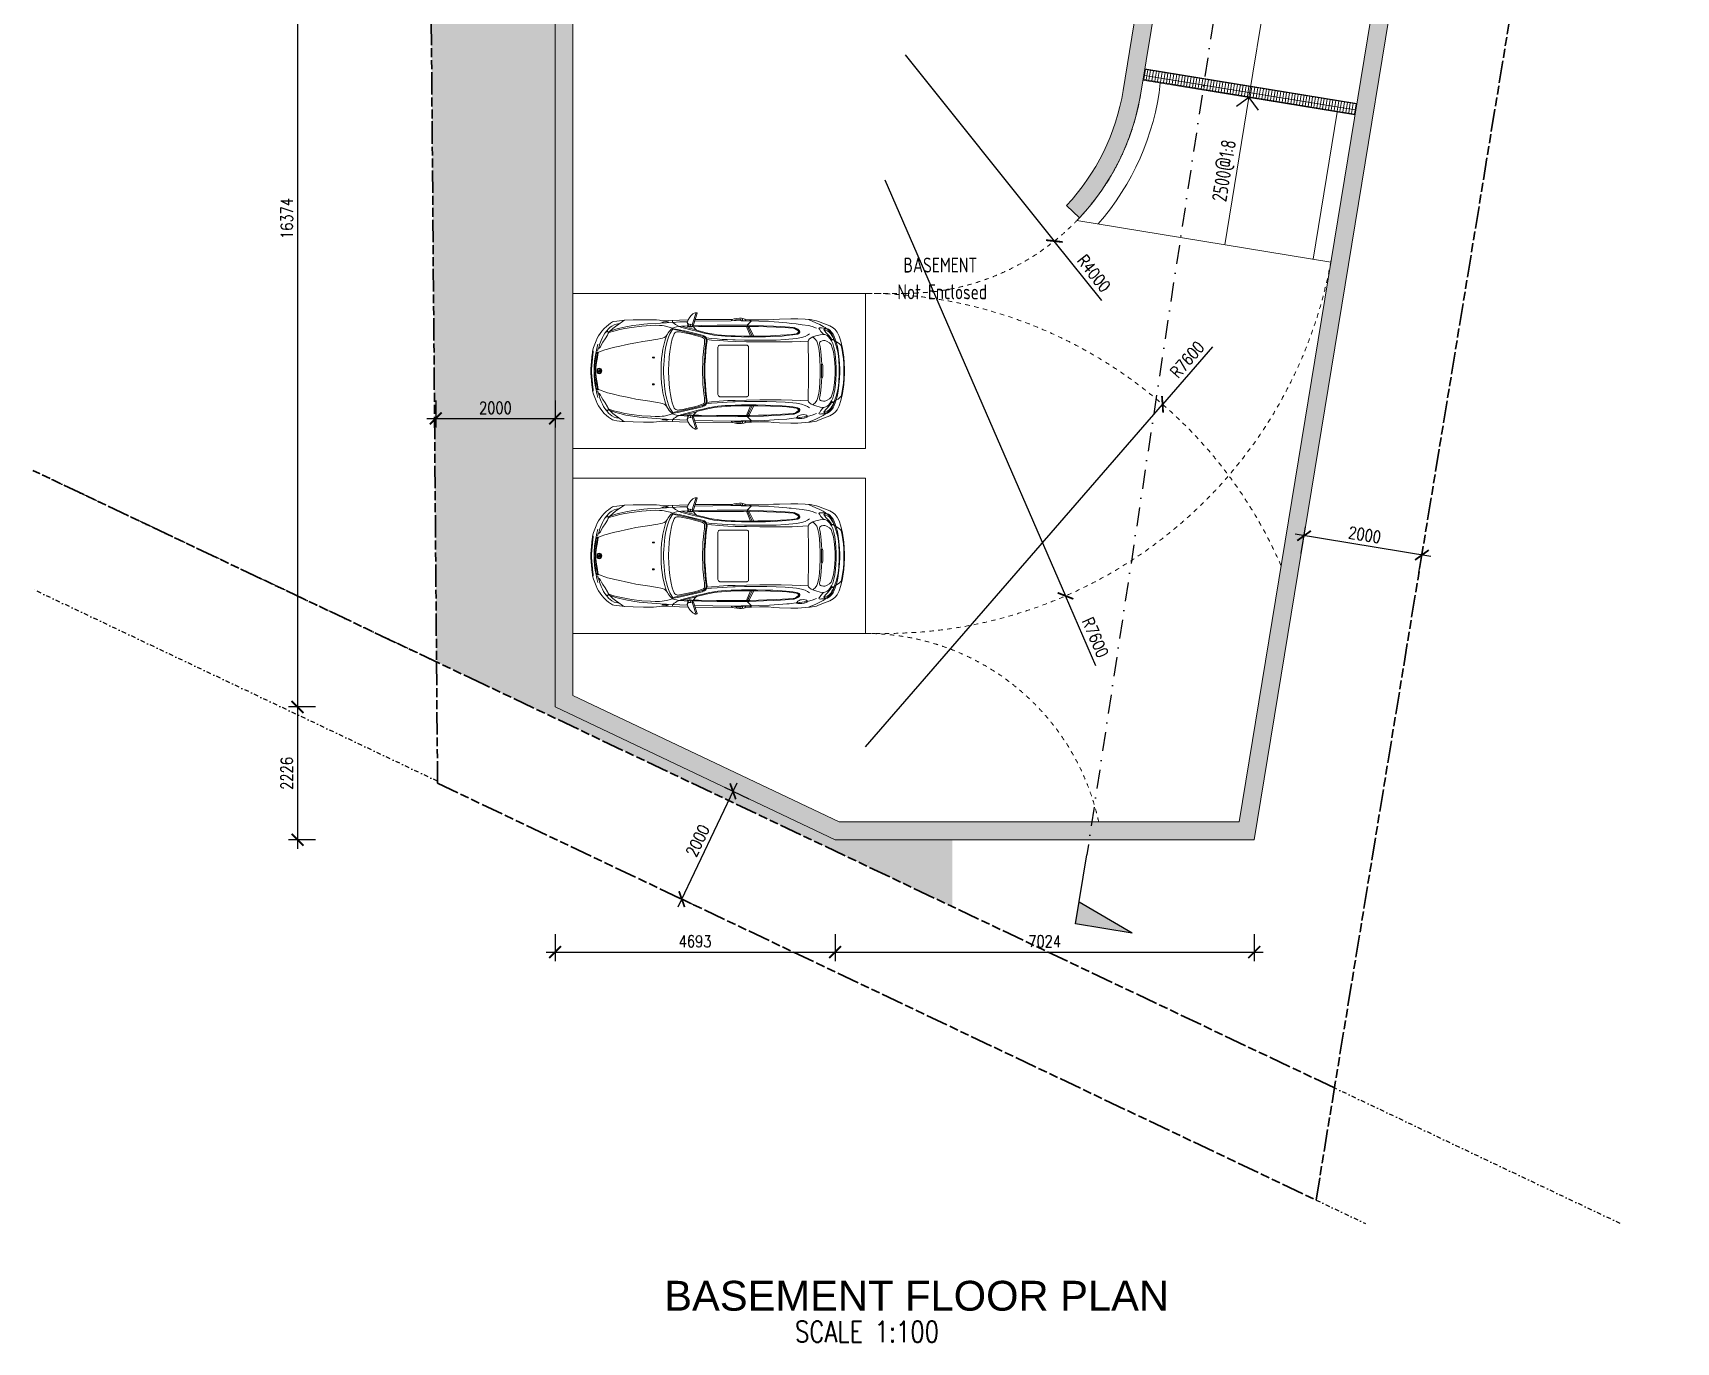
# Model space of a CAD drawing. Header units: millimetres. Extents: x -39027 to 364494, y -35256 to 94895.
# Drawn here: x 162797 to 190337, y -19829 to 2114 of the extents above; entities that cross this region are included whole.
import ezdxf

# ---------------------------------------------------------------- set-up
doc = ezdxf.new("R2010")
doc.units = ezdxf.units.MM
doc.header["$LTSCALE"] = 25
doc.header["$PDMODE"] = 3
for name, pattern in [('BG_Dash 3mm', [6, 3, -3]), ('BG_Dash Dot 3mm', [7, 3, -2, 0, -2]), ('BG_Double Dash', [33, 15, -2, 6, -2, 6, -2]), ('DASHDOT', [25.4, 12.7, -6.35, 0, -6.35])]:
    doc.linetypes.add(name, pattern=pattern)
for name, color, linetype, lineweight in [('A-ANNO-NOTE', 131, 'Continuous', 25), ('A-AREA-IDEN', 2, 'Continuous', 5), ('A-DETL', 90, 'Continuous', 9), ('A-DETL-GENF', 92, 'Continuous', 5), ('A-FLOR', 1, 'Continuous', 5), ('A-FLOR-OVHD', 1, 'BG_Dash 3mm', 13), ('A-GENM', 13, 'Continuous', 5), ('C-PRKG', 70, 'Continuous', 5), ('C-PROP-LINE', 91, 'BG_Dash Dot 3mm', 25), ('G-ANNO-TEXT', 231, 'Continuous', 5), ('G-IMPT', 8, 'Continuous', 13), ('P-SANR-FIXT', 6, 'Continuous', 5)]:
    doc.layers.add(name, color=color, linetype=linetype, lineweight=lineweight)
for name, color, linetype in [('dla-txt-d-25', 3, 'Continuous'), ('dla-txt-n-35', 2, 'Continuous'), ('DLA-TXT-T-50', 1, 'Continuous'), ('Hatch-35', 2, 'Continuous'), ('Land-18', 251, 'Continuous'), ('Symbol-5', 1, 'Continuous'), ('Wall-35', 2, 'Continuous')]:
    doc.layers.add(name, color=color, linetype=linetype)
doc.styles.add('DLA-NOTES', font='romans.shx', dxfattribs={"width": 0.8})
doc.styles.add('ISOCPEUR_1', font='isocpeur.ttf', dxfattribs={"width": 0.75, "height": 700})
doc.dimstyles.new('DLA100', dxfattribs={"dimscale": 100, "dimtxt": 2, "dimasz": 2, "dimexe": 1.5, "dimexo": 2, "dimgap": 0.8, "dimtad": 1, "dimdec": 0, "dimdsep": 46, "dimtxsty": 'DLA-NOTES', "dimblk1": 'ARCHTICK', "dimblk2": 'ARCHTICK', "dimsah": 1, "dimcen": 2, "dimdle": 1.5, "dimclrd": 256, "dimclre": 256, "dimclrt": 7, "dimaunit": 1, "dimadec": 0, "dimazin": 0, "dimtfac": 1, "dimtdec": 0, "dimtmove": 2, "dimatfit": 3, "dimldrblk": 'ARCHTICK', "dimfxl": 1, "dimtolj": 1, "dimtzin": 0, "dimarcsym": 0})

# ---------------------------------------------------------------- blocks, each defined once
blk = doc.blocks.new('PARKING_CAR_Parking Space - 4900 D x 2600 W-501596-PROPOSED BASEMENT FLOOR PLAN')
at = {"layer": 'C-PRKG'}
for p, q in [((-1701, 0), (-1701, -4900)), ((899, 0), (899, -4900)), ((-1701, -4900), (899, -4900)), ((899, -4900), (-1701, -4900))]:
    blk.add_line(p, q, dxfattribs=at)
blk = doc.blocks.new('PARKING_CAR_BMW3Door_2D Plan _ Elevation - CAR_2D_BMW3Door-409529-PROPOSED BASEMENT FLOOR PLAN')
at = {"layer": 'G-IMPT'}
h = blk.add_hatch(color=256, dxfattribs=at)
h.paths.add_polyline_path([(0, 1983), (0, 1964), (9, 1966), (16, 1971), (20, 1979), (21, 1983)], flags=0)
h.paths.add_polyline_path([(-21, 1983), (0, 1983), (0, 2003), (-9, 2001), (-16, 1995), (-20, 1988)], flags=0)
for p, q in [((-258, 2027), (-258, 2018)), ((-236, 2030), (-236, 2021)), ((-213, 2035), (-213, 2024)), ((-190, 2039), (-189, 2027)), ((-168, 2042), (-168, 2029)), ((-146, 2045), (-146, 2032)), ((-124, 2047), (-124, 2035)), ((-102, 2050), (-102, 2038)), ((-79, 2052), (-80, 2041)), ((-56, 2054), (-57, 2045)), ((-37, 2055), (-37, 2050)), ((21, 1983), (-21, 1983)), ((37, 2055), (37, 2050)), ((56, 2054), (57, 2045)), ((79, 2052), (80, 2041)), ((102, 2050), (102, 2038)), ((124, 2047), (124, 2035)), ((146, 2045), (146, 2032)), ((168, 2042), (168, 2029)), ((190, 2039), (189, 2027)), ((213, 2035), (213, 2024)), ((236, 2030), (236, 2021)), ((258, 2027), (258, 2018)), ((-750, 414), (-689, 360)), ((750, 414), (689, 360)), ((-843, -416), (-879, -417)), ((-583, -553), (-747, -482)), ((-747, -520), (-584, -605)), ((583, -553), (747, -482)), ((747, -520), (584, -605)), ((843, -416), (879, -417))]:
    blk.add_line(p, q, dxfattribs=at)
at = {"layer": 'G-IMPT', "flags": 128}
for points in [[(857, 495), (852, 637), (845, 817), (840, 942), (848, 977), (855, 1026), (858, 1076), (858, 1117), (858, 1243), (854, 1414), (848, 1567), (845, 1602), (834, 1689), (826, 1742), (820, 1761), (810, 1780), (800, 1797), (774, 1831), (747, 1864), (711, 1902), (664, 1942), (627, 1970), (587, 1996), (547, 2018), (502, 2039), (448, 2061), (392, 2081), (333, 2098), (315, 2100), (300, 2099), (284, 2101), (225, 2110), (164, 2116), (98, 2121), (35, 2124), (0, 2124), (-35, 2124), (-98, 2121), (-164, 2116), (-225, 2110), (-284, 2101), (-300, 2099), (-315, 2100), (-333, 2098), (-392, 2081), (-448, 2061), (-502, 2039), (-547, 2018), (-587, 1996), (-627, 1970), (-664, 1942), (-711, 1902), (-747, 1864), (-774, 1831), (-800, 1797), (-810, 1780), (-820, 1761), (-826, 1742), (-834, 1689), (-845, 1602), (-848, 1567), (-854, 1414), (-858, 1243), (-858, 1117), (-858, 1076), (-855, 1026), (-848, 977), (-840, 942), (-845, 817), (-852, 637), (-857, 495)], [(-848, 1562), (-829, 1596), (-786, 1659), (-747, 1714), (-712, 1755), (-664, 1805), (-642, 1822), (-601, 1849), (-535, 1888), (-479, 1922), (-440, 1945), (-405, 1966), (-381, 1984), (-368, 2000), (-358, 2008), (-347, 2011), (-338, 2013)], [(-371, 1996), (-412, 1986), (-454, 1973), (-511, 1952), (-560, 1930), (-595, 1912), (-632, 1889), (-671, 1860), (-706, 1830), (-732, 1801), (-752, 1773), (-773, 1734), (-784, 1698), (-789, 1671), (-791, 1651)], [(-314, 1992), (-331, 1952), (-351, 1892), (-366, 1845), (-381, 1792), (-398, 1721), (-415, 1641), (-436, 1547), (-453, 1467), (-473, 1373), (-493, 1252), (-509, 1139), (-525, 1041), (-532, 1000), (-541, 950), (-548, 922), (-558, 898), (-569, 880), (-579, 867), (-593, 855), (-616, 843), (-636, 832), (-661, 812), (-680, 797), (-697, 780), (-712, 761), (-718, 755)], [(446, 2008), (378, 2026), (318, 2039), (237, 2052), (161, 2063), (73, 2070), (13, 2072), (0, 2072), (-13, 2072), (-73, 2070), (-161, 2063), (-237, 2052), (-318, 2039), (-378, 2026), (-446, 2008)], [(338, 2096), (328, 2089), (316, 2088), (307, 2088), (276, 2091), (209, 2099), (148, 2106), (88, 2110), (22, 2113), (0, 2113), (-22, 2113), (-88, 2110), (-148, 2106), (-209, 2099), (-276, 2091), (-307, 2088), (-316, 2088), (-328, 2089), (-338, 2096)], [(-28, 2060), (-23, 2056), (-26, 2053), (-47, 2046), (-96, 2039), (-156, 2031), (-212, 2024), (-271, 2016), (-290, 2014), (-297, 2015), (-301, 2016), (-303, 2018), (-303, 2021), (-298, 2027)], [(24, 2048), (18, 2045), (0, 2045), (-18, 2045), (-24, 2048)], [(28, 2060), (23, 2056), (26, 2053), (47, 2046), (96, 2039), (156, 2031), (212, 2024), (271, 2016), (290, 2014), (297, 2015), (301, 2016), (303, 2018), (303, 2021), (298, 2027)], [(314, 1992), (331, 1952), (351, 1892), (366, 1845), (381, 1792), (398, 1721), (415, 1641), (436, 1547), (453, 1467), (473, 1373), (493, 1252), (509, 1139), (525, 1041), (532, 1000), (541, 950), (548, 922), (558, 898), (569, 880), (579, 867), (593, 855), (616, 843), (636, 832), (661, 812), (680, 797), (697, 780), (712, 761), (718, 755)], [(848, 1562), (829, 1596), (786, 1659), (747, 1714), (712, 1755), (664, 1805), (642, 1822), (601, 1849), (535, 1888), (479, 1922), (440, 1945), (405, 1966), (381, 1984), (368, 2000), (358, 2008), (347, 2011), (338, 2013)], [(371, 1996), (412, 1986), (454, 1973), (511, 1952), (560, 1930), (595, 1912), (632, 1889), (671, 1860), (706, 1830), (732, 1801), (752, 1773), (773, 1734), (784, 1698), (789, 1671), (791, 1651)], [(-824, 508), (-857, 495), (-902, 466), (-928, 446), (-954, 418), (-967, 395), (-974, 375), (-975, 362), (-971, 349), (-967, 346), (-773, 404), (-773, 419), (-761, 423), (-751, 430), (-744, 440), (-742, 456), (-746, 476), (-753, 487), (-771, 499), (-792, 508), (-811, 510), (-824, 508), (-820, 633), (-813, 750), (-801, 960), (-787, 1174), (-782, 1235), (-773, 1317), (-759, 1419), (-739, 1541), (-716, 1640), (-697, 1708), (-664, 1805)], [(-755, 505), (-752, 564), (-750, 603), (-745, 656), (-739, 692), (-729, 730), (-718, 755), (-730, 796), (-746, 853), (-756, 895), (-761, 930), (-763, 974), (-764, 1047), (-761, 1123), (-751, 1269), (-729, 1445), (-711, 1554), (-692, 1642), (-667, 1739), (-642, 1822)], [(-645, 1879), (-657, 1865), (-662, 1858), (-665, 1851), (-665, 1846), (-663, 1840), (-659, 1837), (-653, 1835), (-644, 1833), (-633, 1834), (-615, 1840)], [(645, 1879), (657, 1865), (662, 1858), (665, 1851), (665, 1846), (663, 1840), (659, 1837), (653, 1835), (644, 1833), (633, 1834), (615, 1840)], [(755, 505), (752, 564), (750, 603), (745, 656), (739, 692), (729, 730), (718, 755), (730, 796), (746, 853), (756, 895), (761, 930), (763, 974), (764, 1047), (761, 1123), (751, 1269), (729, 1445), (711, 1554), (692, 1642), (667, 1739), (642, 1822)], [(824, 508), (857, 495), (902, 466), (928, 446), (954, 418), (967, 395), (974, 375), (975, 362), (971, 349), (967, 346), (773, 404), (773, 419), (761, 423), (751, 430), (744, 440), (742, 456), (746, 476), (753, 487), (771, 499), (792, 508), (811, 510), (824, 508), (820, 633), (813, 750), (801, 960), (787, 1174), (782, 1235), (773, 1317), (759, 1419), (739, 1541), (716, 1640), (697, 1708), (664, 1805)], [(598, 852), (540, 874), (499, 887), (455, 899), (365, 917), (278, 930), (207, 939), (113, 946), (40, 949), (0, 949), (-40, 949), (-113, 946), (-207, 939), (-278, 930), (-365, 917), (-455, 899), (-499, 887), (-540, 874), (-598, 852)], [(-848, 752), (-837, 756), (-826, 755), (-813, 750), (-794, 728), (-779, 707), (-765, 683), (-746, 644), (-729, 599), (-685, 427), (-659, 326), (-635, 225), (-615, 139), (-601, 66), (-591, -4), (-582, -124), (-577, -226), (-574, -292), (-571, -398), (-568, -522), (-571, -643), (-572, -800), (-577, -926), (-585, -1079), (-591, -1150), (-602, -1259), (-617, -1343), (-632, -1368), (-648, -1375), (-661, -1377), (-674, -1371), (-680, -1366), (-697, -1346), (-710, -1322), (-725, -1281)], [(-756, 414), (-760, 273), (-765, 7), (-767, -292), (-765, -340), (-765, -530), (-756, -768), (-749, -934), (-743, -1053), (-731, -1209), (-725, -1281), (-714, -1303), (-701, -1324), (-685, -1346), (-668, -1362), (-657, -1366), (-645, -1361), (-633, -1348), (-623, -1318), (-611, -1240), (-604, -1157), (-598, -1055), (-590, -886), (-585, -675), (-583, -493), (-584, -438), (-588, -292), (-595, -149), (-601, -63), (-607, 9), (-614, 59), (-628, 136), (-641, 193), (-682, 355), (-689, 360), (-732, 545), (-748, 604)], [(712, 760), (691, 648), (666, 530), (629, 372), (606, 281), (600, 261), (593, 241), (585, 223), (573, 205), (559, 194), (554, 190), (527, 180), (505, 178), (478, 179), (435, 185), (336, 197), (224, 206), (101, 214), (21, 214), (0, 214), (-21, 214), (-101, 214), (-224, 206), (-336, 197), (-435, 185), (-478, 179), (-505, 178), (-527, 180), (-554, 190), (-559, 194), (-573, 205), (-585, 223), (-593, 241), (-600, 261), (-606, 281), (-629, 372), (-666, 530), (-691, 648), (-712, 760)], [(848, 752), (837, 756), (826, 755), (813, 750), (794, 728), (779, 707), (765, 683), (746, 644), (729, 599), (685, 427), (659, 326), (635, 225), (615, 139), (601, 66), (591, -4), (582, -124), (577, -226), (574, -292), (571, -398), (568, -522), (571, -643), (572, -800), (577, -926), (585, -1079), (591, -1150), (602, -1259), (617, -1343), (632, -1368), (648, -1375), (661, -1377), (674, -1371), (680, -1366), (697, -1346), (710, -1322), (725, -1281)], [(756, 414), (760, 273), (765, 7), (767, -292), (765, -340), (765, -530), (756, -768), (749, -934), (743, -1053), (731, -1209), (725, -1281), (714, -1303), (701, -1324), (685, -1346), (668, -1362), (657, -1366), (645, -1361), (633, -1348), (623, -1318), (611, -1240), (604, -1157), (598, -1055), (590, -886), (585, -675), (583, -493), (584, -438), (588, -292), (595, -149), (601, -63), (607, 9), (614, 59), (628, 136), (641, 193), (682, 355), (689, 360), (732, 545), (748, 604)], [(-743, 464), (-760, 461), (-769, 454), (-771, 447), (-773, 437), (-778, 430), (-790, 422), (-825, 409), (-964, 368), (-975, 368)], [(-860, 378), (-863, -240), (-872, -277), (-879, -321), (-882, -368), (-882, -400), (-875, -440), (-868, -455), (-863, -462), (-844, -471), (-842, -229), (-833, 386)], [(-809, 510), (-792, 499), (-784, 483), (-780, 462), (-781, 447)], [(-771, 499), (-751, 507), (-745, 505), (-742, 500), (-737, 477), (-736, 454), (-741, 432), (-750, 414), (-773, 416)], [(-740, 405), (-742, 322), (-745, 22), (-746, -278), (-746, -292), (-746, -434), (-747, -542), (-743, -684), (-739, -823), (-733, -982), (-721, -1187), (-714, -1265), (-712, -1287), (-695, -1316), (-687, -1328), (-671, -1347), (-663, -1353), (-652, -1353), (-644, -1349), (-627, -1330)], [(740, 405), (742, 322), (745, 22), (746, -278), (746, -292), (746, -434), (747, -542), (743, -684), (739, -823), (733, -982), (721, -1187), (714, -1265), (712, -1287), (695, -1316), (687, -1328), (671, -1347), (663, -1353), (652, -1353), (644, -1349), (627, -1330)], [(771, 499), (751, 507), (745, 505), (742, 500), (737, 477), (736, 454), (741, 432), (750, 414), (773, 416)], [(743, 464), (760, 461), (769, 454), (771, 447), (773, 437), (778, 430), (790, 422), (825, 409), (964, 368), (975, 368)], [(809, 510), (792, 499), (784, 483), (780, 462), (781, 447)], [(860, 378), (863, -240), (872, -277), (879, -321), (882, -368), (882, -400), (875, -440), (868, -455), (863, -462), (844, -471), (842, -229), (833, 386)], [(-554, 190), (-543, 101), (-535, 6), (-529, -76), (-524, -158), (-520, -252), (-519, -292), (-515, -449), (-514, -620), (-513, -824), (-516, -980), (-525, -1131), (-542, -1320), (-558, -1406), (-577, -1464), (-597, -1503), (-621, -1538)], [(-527, 180), (-518, 102), (-507, -24), (-497, -168), (-494, -292), (-490, -483), (-486, -705), (-486, -910), (-486, -1063), (-488, -1247), (-501, -1516)], [(527, 180), (518, 102), (507, -24), (497, -168), (494, -292), (490, -483), (486, -705), (486, -910), (486, -1063), (488, -1247), (501, -1516)], [(554, 190), (543, 101), (535, 6), (529, -76), (524, -158), (520, -252), (519, -292), (515, -449), (514, -620), (513, -824), (516, -980), (525, -1131), (542, -1320), (558, -1406), (577, -1464), (597, -1503), (621, -1538)], [(-842, -229), (-852, -232), (-863, -242)], [(842, -229), (852, -232), (863, -242)], [(859, -464), (858, -566), (854, -700), (855, -852), (864, -936), (869, -1034), (875, -1226), (875, -1341), (866, -1468), (859, -1551), (841, -1657), (828, -1689), (788, -1792), (753, -1878), (720, -1938), (694, -1967), (651, -2003), (585, -2036), (498, -2064), (378, -2093), (228, -2115), (37, -2124), (0, -2124), (-37, -2124), (-228, -2115), (-378, -2093), (-498, -2064), (-585, -2036), (-651, -2003), (-694, -1967), (-720, -1938), (-753, -1878), (-788, -1792), (-828, -1689), (-841, -1657), (-859, -1551), (-866, -1468), (-875, -1341), (-875, -1226), (-869, -1034), (-864, -936), (-855, -852), (-854, -700), (-858, -566), (-859, -464)], [(-843, -282), (-851, -288), (-855, -298), (-858, -309), (-860, -381), (-858, -390), (-852, -394), (-843, -396), (-838, -402), (-837, -554), (-834, -689), (-827, -871), (-817, -1025), (-806, -1162), (-802, -1198)], [(-858, -536), (-837, -566), (-765, -494), (-665, -539), (-584, -576)], [(858, -536), (837, -566), (765, -494), (665, -539), (584, -576)], [(843, -282), (851, -288), (855, -298), (858, -309), (860, -381), (858, -390), (852, -394), (843, -396), (838, -402), (837, -554), (834, -689), (827, -871), (817, -1025), (806, -1162), (802, -1198), (797, -1233), (788, -1315), (789, -1317), (775, -1416), (759, -1525), (744, -1583), (714, -1659)], [(-714, -1659), (-744, -1583), (-759, -1525), (-775, -1416), (-789, -1317), (-788, -1315), (-797, -1233), (-802, -1198)], [(-763, -1508), (-776, -1418), (-788, -1325)], [(861, -1520), (807, -1643), (776, -1713), (747, -1769), (727, -1804), (711, -1821), (706, -1840), (699, -1858), (681, -1880), (650, -1909), (618, -1933), (575, -1955), (533, -1972), (467, -1993), (408, -2008), (337, -2021), (240, -2031), (126, -2042), (29, -2047), (0, -2047), (-29, -2047), (-126, -2042), (-240, -2031), (-337, -2021), (-408, -2008), (-467, -1993), (-533, -1972), (-575, -1955), (-618, -1933), (-650, -1909), (-681, -1880), (-699, -1858), (-706, -1840), (-711, -1821), (-727, -1804), (-747, -1769), (-776, -1713), (-807, -1643), (-861, -1520)], [(612, -1772), (606, -1717), (588, -1645), (571, -1597), (555, -1567), (536, -1540), (516, -1520), (501, -1516), (88, -1520), (0, -1520), (-88, -1520), (-501, -1516), (-516, -1520), (-536, -1540), (-555, -1567), (-571, -1597), (-588, -1645), (-606, -1717), (-612, -1772)], [(569, -1594), (558, -1606), (534, -1632), (496, -1660), (464, -1673), (377, -1695), (290, -1705), (187, -1714), (63, -1720), (0, -1720), (-63, -1720), (-187, -1714), (-290, -1705), (-377, -1695), (-464, -1673), (-496, -1660), (-534, -1632), (-558, -1606), (-569, -1594)], [(-711, -1821), (-719, -1780), (-722, -1741), (-723, -1718), (-720, -1703), (-710, -1697), (-700, -1704), (-662, -1731), (-625, -1761), (-612, -1772), (-609, -1794), (-603, -1811), (-591, -1835), (-573, -1856), (-546, -1878), (-519, -1898), (-520, -1921), (-517, -1942), (-516, -1950)], [(-510, -1960), (-567, -1937), (-606, -1918), (-643, -1894), (-675, -1865), (-692, -1845), (-703, -1820), (-706, -1801), (-704, -1789), (-699, -1784), (-693, -1782), (-684, -1807), (-673, -1834), (-652, -1868), (-623, -1896), (-594, -1915), (-559, -1933), (-501, -1957), (-469, -1972), (-422, -1987), (-359, -2005), (-290, -2017), (-193, -2029), (-44, -2038), (0, -2038), (44, -2038), (193, -2029), (290, -2017), (359, -2005), (422, -1987), (469, -1972), (501, -1957), (559, -1933), (594, -1915), (623, -1896), (652, -1868), (673, -1834), (684, -1807), (693, -1782), (699, -1784), (704, -1789), (706, -1801), (703, -1820), (692, -1845), (675, -1865), (643, -1894), (606, -1918), (567, -1937), (510, -1960)], [(-528, -1945), (-530, -1908), (-560, -1890), (-591, -1865), (-618, -1842), (-646, -1814), (-675, -1792), (-693, -1782)], [(519, -1898), (503, -1907), (457, -1928), (392, -1946), (319, -1963), (230, -1974), (145, -1983), (57, -1987), (0, -1987), (-57, -1987), (-145, -1983), (-230, -1974), (-319, -1963), (-392, -1946), (-457, -1928), (-503, -1907), (-519, -1898)], [(111, -1745), (179, -1743), (265, -1737), (374, -1723), (433, -1711), (456, -1708), (467, -1708), (484, -1715), (495, -1726), (501, -1739), (504, -1751), (507, -1775), (507, -1794), (504, -1812), (492, -1836), (468, -1873), (441, -1900), (388, -1921), (318, -1939), (199, -1958), (56, -1970), (0, -1970), (-56, -1970), (-199, -1958), (-318, -1939), (-388, -1921), (-441, -1900), (-468, -1873), (-492, -1836), (-504, -1812), (-507, -1794), (-507, -1775), (-504, -1751), (-501, -1739), (-495, -1726), (-484, -1715), (-467, -1708), (-456, -1708), (-433, -1711), (-374, -1723), (-265, -1737), (-179, -1743), (-111, -1745)], [(711, -1821), (719, -1780), (722, -1741), (723, -1718), (720, -1703), (710, -1697), (700, -1704), (662, -1731), (625, -1761), (612, -1772), (609, -1794), (603, -1811), (591, -1835), (573, -1856), (546, -1878), (519, -1898), (520, -1921), (517, -1942), (516, -1950)], [(528, -1945), (530, -1908), (560, -1890), (591, -1865), (618, -1842), (646, -1814), (675, -1792), (693, -1782)], [(501, -1957), (486, -1992), (471, -2020), (452, -2044), (429, -2063), (405, -2074), (346, -2088), (272, -2099), (204, -2108), (116, -2113), (33, -2117), (0, -2117), (-33, -2117), (-116, -2113), (-204, -2108), (-272, -2099), (-346, -2088), (-405, -2074), (-429, -2063), (-452, -2044), (-471, -2020), (-486, -1992), (-501, -1957)]]:
    blk.add_lwpolyline(points, dxfattribs=at)
for points in [[(-32, 2060), (-72, 2060), (-115, 2058), (-166, 2054), (-208, 2048), (-247, 2041), (-276, 2035), (-300, 2027), (-312, 2022), (-315, 2016), (-316, 2008), (-311, 2004), (-305, 2004), (-277, 2008), (-227, 2016), (-169, 2024), (-100, 2034), (-50, 2041), (-35, 2043), (-24, 2048), (-14, 2053), (-14, 2058), (-19, 2060)], [(32, 2060), (72, 2060), (115, 2058), (166, 2054), (208, 2048), (247, 2041), (276, 2035), (300, 2027), (312, 2022), (315, 2016), (316, 2008), (311, 2004), (305, 2004), (277, 2008), (227, 2016), (169, 2024), (100, 2034), (50, 2041), (35, 2043), (24, 2048), (14, 2053), (14, 2058), (19, 2060)], [(-808, 930), (-814, 823), (-822, 837), (-825, 847), (-826, 857), (-826, 871), (-822, 908), (-819, 919), (-815, 927), (-809, 934)], [(0, 229), (23, 229), (88, 227), (178, 222), (258, 217), (353, 208), (446, 197), (491, 192), (513, 192), (536, 198), (549, 206), (565, 222), (574, 237), (582, 257), (606, 344), (635, 464), (660, 572), (681, 671), (699, 754), (675, 770), (622, 800), (566, 824), (514, 841), (454, 856), (383, 872), (307, 884), (251, 890), (175, 898), (106, 903), (44, 906), (0, 906), (-44, 906), (-106, 903), (-175, 898), (-251, 890), (-307, 884), (-383, 872), (-454, 856), (-514, 841), (-566, 824), (-622, 800), (-675, 770), (-699, 754), (-681, 671), (-660, 572), (-635, 464), (-606, 344), (-582, 257), (-574, 237), (-565, 222), (-549, 206), (-536, 198), (-513, 192), (-491, 192), (-446, 197), (-353, 208), (-258, 217), (-178, 222), (-88, 227), (-23, 229)], [(-232, 1084), (-232, 1066), (-230, 1062), (-225, 1061), (-220, 1062), (-217, 1065), (-216, 1069), (-217, 1087), (-220, 1091), (-226, 1092), (-230, 1090), (-231, 1087)], [(232, 1084), (232, 1066), (230, 1062), (225, 1061), (220, 1062), (217, 1065), (216, 1069), (217, 1087), (220, 1091), (226, 1092), (230, 1090), (231, 1087)], [(808, 930), (814, 823), (822, 837), (825, 847), (826, 857), (826, 871), (822, 908), (819, 919), (815, 927), (809, 934)], [(0, 825), (28, 825), (108, 821), (228, 812), (328, 800), (393, 791), (459, 778), (536, 760), (578, 746), (607, 735), (622, 727), (637, 716), (648, 701), (654, 686), (656, 675), (656, 657), (655, 642), (644, 586), (619, 470), (600, 387), (584, 328), (571, 287), (559, 253), (551, 238), (541, 229), (528, 223), (514, 219), (497, 219), (476, 220), (452, 222), (384, 230), (319, 238), (225, 246), (133, 251), (46, 253), (0, 253), (-46, 253), (-133, 251), (-225, 246), (-319, 238), (-384, 230), (-452, 222), (-476, 220), (-497, 219), (-514, 219), (-528, 223), (-541, 229), (-551, 238), (-559, 253), (-571, 287), (-584, 328), (-600, 387), (-619, 470), (-644, 586), (-655, 642), (-656, 657), (-656, 675), (-654, 686), (-648, 701), (-637, 716), (-622, 727), (-607, 735), (-578, 746), (-536, 760), (-459, 778), (-393, 791), (-328, 800), (-228, 812), (-108, 821), (-28, 825)], [(0, -519), (402, -519), (411, -516), (416, -514), (423, -508), (429, -497), (433, -487), (433, -39), (430, -28), (425, -19), (419, -12), (409, -6), (396, -2), (0, -2), (-396, -2), (-409, -6), (-419, -12), (-425, -19), (-430, -28), (-433, -39), (-433, -487), (-429, -497), (-423, -508), (-416, -514), (-411, -516), (-402, -519)], [(-790, -1324), (-777, -1331), (-761, -1346), (-749, -1364), (-739, -1383), (-734, -1407), (-732, -1439), (-734, -1466), (-742, -1490), (-753, -1501), (-763, -1508), (-774, -1502), (-783, -1483), (-793, -1449), (-798, -1411), (-799, -1381), (-799, -1358), (-797, -1343), (-790, -1325)], [(0, -1765), (-70, -1765), (-91, -1762), (-107, -1757), (-112, -1752), (-111, -1745), (-106, -1743), (-94, -1742), (0, -1742), (94, -1742), (106, -1743), (111, -1745), (112, -1752), (107, -1757), (91, -1762), (70, -1765)]]:
    blk.add_lwpolyline(points, close=True, dxfattribs=at)
at = {"layer": 'G-IMPT'}
for centre, major_axis, ratio in [((-1, 1984), (46.9, 0), 0.913839), ((0, 1984), (39.2, 0), 0.812212), ((0, 1983), (20.6, 0), 0.950876)]:
    blk.add_ellipse(centre, major_axis=major_axis, ratio=ratio, dxfattribs=at)
blk = doc.blocks.new('PLUMB_WASTE_Trench grate - basement ramp-V1-PROPOSED BASEMENT FLOOR PLAN')
at = {"layer": 'A-GENM'}
for p, q in [((11193, 1289), (11220, 1455)), ((11242, 1281), (11269, 1447)), ((11290, 1273), (11318, 1440)), ((11339, 1265), (11366, 1432)), ((11387, 1257), (11415, 1424)), ((11436, 1249), (11463, 1416)), ((11484, 1241), (11512, 1408)), ((11533, 1233), (11560, 1400)), ((11581, 1225), (11609, 1392)), ((11630, 1218), (11657, 1384)), ((11678, 1210), (11706, 1376)), ((11727, 1202), (11754, 1368)), ((11775, 1194), (11803, 1360)), ((11824, 1186), (11851, 1352)), ((11872, 1178), (11900, 1344)), ((11921, 1170), (11948, 1336)), ((11969, 1162), (11997, 1328)), ((12018, 1154), (12045, 1320)), ((12066, 1146), (12094, 1312)), ((12115, 1138), (12142, 1304)), ((12163, 1130), (12191, 1296)), ((12212, 1122), (12239, 1288)), ((12260, 1114), (12288, 1280)), ((12309, 1106), (12336, 1272)), ((12357, 1098), (12385, 1265)), ((12406, 1090), (12433, 1257)), ((12454, 1082), (12482, 1249)), ((12503, 1074), (12530, 1241)), ((12551, 1066), (12579, 1233)), ((12600, 1058), (12627, 1225)), ((12648, 1050), (12676, 1217)), ((12697, 1043), (12724, 1209)), ((12745, 1035), (12773, 1201)), ((12794, 1027), (12821, 1193)), ((12842, 1019), (12870, 1185)), ((12891, 1011), (12918, 1177)), ((12939, 1003), (12967, 1169)), ((12988, 995), (13015, 1161)), ((13036, 987), (13064, 1153)), ((13085, 979), (13112, 1145)), ((13133, 971), (13161, 1137)), ((13182, 963), (13209, 1129)), ((13231, 955), (13258, 1121)), ((13279, 947), (13306, 1113)), ((13328, 939), (13355, 1105)), ((13376, 931), (13403, 1097)), ((13425, 923), (13452, 1090)), ((13473, 915), (13500, 1082)), ((13522, 907), (13549, 1074)), ((13570, 899), (13597, 1066)), ((13619, 891), (13646, 1058)), ((13667, 883), (13694, 1050)), ((13716, 875), (13743, 1042)), ((13764, 868), (13791, 1034)), ((13813, 860), (13840, 1026)), ((13861, 852), (13888, 1018)), ((13910, 844), (13937, 1010)), ((13958, 836), (13985, 1002)), ((14007, 828), (14034, 994)), ((14055, 820), (14082, 986)), ((14104, 812), (14131, 978)), ((14152, 804), (14179, 970)), ((14201, 796), (14228, 962)), ((14249, 788), (14276, 954)), ((14298, 780), (14325, 946)), ((14346, 772), (14373, 938)), ((14395, 764), (14422, 930)), ((14443, 756), (14470, 922)), ((14492, 748), (14519, 915)), ((14540, 740), (14567, 907)), ((14589, 732), (14616, 899)), ((14637, 724), (14665, 891))]:
    blk.add_line(p, q, dxfattribs=at)
at = {"layer": 'P-SANR-FIXT'}
for p, q in [((11153, 1290), (11181, 1462)), ((14725, 891), (11173, 1473)), ((11181, 1462), (14714, 883)), ((14686, 710), (11153, 1290)), ((11165, 1361), (14697, 782)), ((14714, 883), (14686, 710))]:
    blk.add_line(p, q, dxfattribs=at)
blk = doc.blocks.new('Family - ___-1009153-PROPOSED BASEMENT FLOOR PLAN')
at = {"layer": 'C-PROP-LINE'}
for p, q in [((-847, 9666), (-849, 9655)), ((-849, 9655), (-842, 9060)), ((-682, -10468), (-7463, -7251))]:
    blk.add_line(p, q, dxfattribs=at)
blk.add_arc((14653, 63546), 51820, 244.7356, 256.3633, dxfattribs=at)
blk = doc.blocks.new('Family - ___-2269460-PROPOSED BASEMENT FLOOR PLAN')
at = {"layer": 'C-PROP-LINE'}
for p, q in [((-698, -8469), (-7463, -5260)), ((19139, -17880), (14350, -15608))]:
    blk.add_line(p, q, dxfattribs=at)
blk = doc.blocks.new('Family - ___-2269492-PROPOSED BASEMENT FLOOR PLAN')
at = {"layer": 'C-PROP-LINE'}
blk.add_line((14042, -17487), (14869, -17880), dxfattribs=at)
blk.add_arc((14485, 63570), 51816, 274.8523, 276.1954, dxfattribs=at)
blk = doc.blocks.new('DC_DRAFT_Arrow - Variable Length-2412224-PROPOSED BASEMENT FLOOR PLAN')
at = {"layer": 'A-DETL-GENF'}
blk.add_line((0, 0), (2501, 0), dxfattribs=at)
blk = doc.blocks.new('_ARCHTICK')
at = {"color": 0, "linetype": 'ByBlock', "const_width": 0.15}
blk.add_lwpolyline([(-0.5, -0.5), (0.5, 0.5)], dxfattribs=at)
blk = doc.blocks.new('*D662')
at = {"layer": 'Defpoints', "color": 0, "transparency": 16777216}
for p in [(181730, -4112), (176749, -9852)]:
    blk.add_point(p, dxfattribs=at)
at = {"layer": 'dla-txt-d-25', "lineweight": -2, "transparency": 16777216}
for p in [(182567, -3148), (176749, -9852)]:
    blk.add_line(p, (181730, -4112), dxfattribs=at)
at = {"layer": 'dla-txt-d-25', "lineweight": -2, "transparency": 16777216, "xscale": 200, "yscale": 200, "zscale": 200, "rotation": 229.0456749798552}
blk.add_blockref('_ARCHTICK', (181730, -4112), dxfattribs=at)
at = {"layer": 'dla-txt-d-25', "color": 7, "transparency": 16777216, "insert": (182144, -3361), "char_height": 200, "attachment_point": 5, "rotation": 49.0457, "style": 'DLA-NOTES'}
blk.add_mtext('\\A1;R7600', dxfattribs=at)
blk = doc.blocks.new('*D663')
at = {"layer": 'Defpoints', "color": 0, "transparency": 16777216}
for p in [(177074, -352), (180103, -7322)]:
    blk.add_point(p, dxfattribs=at)
at = {"layer": 'dla-txt-d-25', "lineweight": -2, "transparency": 16777216}
for p in [(177074, -352), (180612, -8493)]:
    blk.add_line(p, (180103, -7322), dxfattribs=at)
at = {"layer": 'dla-txt-d-25', "lineweight": -2, "transparency": 16777216, "xscale": 200, "yscale": 200, "zscale": 200, "rotation": 113.4904059086999}
blk.add_blockref('_ARCHTICK', (180103, -7322), dxfattribs=at)
at = {"layer": 'dla-txt-d-25', "color": 7, "transparency": 16777216, "insert": (180603, -8019), "char_height": 200, "attachment_point": 5, "rotation": 293.4904, "style": 'DLA-NOTES'}
blk.add_mtext('\\A1;R7600', dxfattribs=at)
blk = doc.blocks.new('*D664')
at = {"layer": 'Defpoints', "color": 0, "transparency": 16777216}
for p in [(177418, 1748), (179916, -1376)]:
    blk.add_point(p, dxfattribs=at)
at = {"layer": 'dla-txt-d-25', "lineweight": -2, "transparency": 16777216}
for p in [(177418, 1748), (180713, -2373)]:
    blk.add_line(p, (179916, -1376), dxfattribs=at)
at = {"layer": 'dla-txt-d-25', "lineweight": -2, "transparency": 16777216, "xscale": 200, "yscale": 200, "zscale": 200, "rotation": 128.6443561350613}
blk.add_blockref('_ARCHTICK', (179916, -1376), dxfattribs=at)
at = {"layer": 'dla-txt-d-25', "color": 7, "transparency": 16777216, "insert": (180580, -1918), "char_height": 200, "attachment_point": 5, "rotation": 308.6444, "style": 'DLA-NOTES'}
blk.add_mtext('\\A1;R4000', dxfattribs=at)
blk = doc.blocks.new('*D665')
at = {"layer": 'Defpoints', "color": 0, "transparency": 16777216}
for p in [(174982, -10812), (173673, -12405), (174125, -12619)]:
    blk.add_point(p, dxfattribs=at)
at = {"layer": 'dla-txt-d-25', "lineweight": -2, "transparency": 16777216}
for p, q in [((174595, -10463), (173609, -12541)), ((174802, -10727), (174395, -10534)), ((173944, -12534), (173538, -12341))]:
    blk.add_line(p, q, dxfattribs=at)
at = {"layer": 'dla-txt-d-25', "lineweight": -2, "transparency": 16777216, "xscale": 200, "yscale": 200, "zscale": 200}
for p, rotation in [((174530, -10598), 64.62073181475256), ((173673, -12405), 244.6207318147526)]:
    blk.add_blockref('_ARCHTICK', p, dxfattribs=dict(at, rotation=rotation))
at = {"layer": 'dla-txt-d-25', "color": 7, "transparency": 16777216, "insert": (173939, -11425), "char_height": 200, "attachment_point": 5, "rotation": 64.6207, "style": 'DLA-NOTES'}
blk.add_mtext('\\A1;2000', dxfattribs=at)
blk = doc.blocks.new('*D666')
at = {"layer": 'Defpoints', "color": 0, "transparency": 16777216}
for p in [(184102, -6314), (184021, -6807), (185995, -7131)]:
    blk.add_point(p, dxfattribs=at)
at = {"layer": 'dla-txt-d-25', "lineweight": -2, "transparency": 16777216}
for p, q in [((186224, -6662), (183954, -6290)), ((184053, -6610), (184126, -6166)), ((186027, -6934), (186100, -6490))]:
    blk.add_line(p, q, dxfattribs=at)
at = {"layer": 'dla-txt-d-25', "lineweight": -2, "transparency": 16777216, "xscale": 200, "yscale": 200, "zscale": 200}
for p, rotation in [((184102, -6314), 170.687249202797), ((186076, -6638), 350.6872492027969)]:
    blk.add_blockref('_ARCHTICK', p, dxfattribs=dict(at, rotation=rotation))
at = {"layer": 'dla-txt-d-25', "color": 7, "transparency": 16777216, "insert": (185118, -6298), "char_height": 200, "attachment_point": 5, "rotation": 350.6872, "style": 'DLA-NOTES'}
blk.add_mtext('\\A1;2000', dxfattribs=at)
blk = doc.blocks.new('*D667')
at = {"layer": 'Defpoints', "color": 0, "transparency": 16777216}
for p in [(169549, -3849), (171549, -3849), (171549, -4349)]:
    blk.add_point(p, dxfattribs=at)
at = {"layer": 'dla-txt-d-25', "lineweight": -2, "transparency": 16777216}
for p, q in [((169549, -4049), (169549, -4499)), ((171549, -4049), (171549, -4499)), ((169399, -4349), (171699, -4349))]:
    blk.add_line(p, q, dxfattribs=at)
at = {"layer": 'dla-txt-d-25', "lineweight": -2, "transparency": 16777216, "xscale": 200, "yscale": 200, "zscale": 200, "rotation": 180}
blk.add_blockref('_ARCHTICK', (169549, -4349), dxfattribs=at)
at = {"layer": 'dla-txt-d-25', "lineweight": -2, "transparency": 16777216, "xscale": 200, "yscale": 200, "zscale": 200}
blk.add_blockref('_ARCHTICK', (171549, -4349), dxfattribs=at)
at = {"layer": 'dla-txt-d-25', "color": 7, "transparency": 16777216, "insert": (170549, -4169), "char_height": 200, "attachment_point": 5, "style": 'DLA-NOTES'}
blk.add_mtext('\\A1;2000', dxfattribs=at)
blk = doc.blocks.new('*D668')
at = {"layer": 'Defpoints', "color": 0, "transparency": 16777216}
for p in [(171549, -12792), (176242, -12792), (176242, -13292)]:
    blk.add_point(p, dxfattribs=at)
at = {"layer": 'dla-txt-d-25', "lineweight": -2, "transparency": 16777216}
for p, q in [((171549, -12992), (171549, -13442)), ((176242, -12992), (176242, -13442)), ((171399, -13292), (176392, -13292))]:
    blk.add_line(p, q, dxfattribs=at)
at = {"layer": 'dla-txt-d-25', "lineweight": -2, "transparency": 16777216, "xscale": 200, "yscale": 200, "zscale": 200, "rotation": 180}
blk.add_blockref('_ARCHTICK', (171549, -13292), dxfattribs=at)
at = {"layer": 'dla-txt-d-25', "lineweight": -2, "transparency": 16777216, "xscale": 200, "yscale": 200, "zscale": 200}
blk.add_blockref('_ARCHTICK', (176242, -13292), dxfattribs=at)
at = {"layer": 'dla-txt-d-25', "color": 7, "transparency": 16777216, "insert": (173895, -13112), "char_height": 200, "attachment_point": 5, "style": 'DLA-NOTES'}
blk.add_mtext('\\A1;4693', dxfattribs=at)
blk = doc.blocks.new('*D669')
at = {"layer": 'Defpoints', "color": 0, "transparency": 16777216}
for p in [(176242, -12792), (183266, -12792), (183266, -13292)]:
    blk.add_point(p, dxfattribs=at)
at = {"layer": 'dla-txt-d-25', "lineweight": -2, "transparency": 16777216}
for p, q in [((176242, -12992), (176242, -13442)), ((183266, -12992), (183266, -13442)), ((176092, -13292), (183416, -13292))]:
    blk.add_line(p, q, dxfattribs=at)
at = {"layer": 'dla-txt-d-25', "lineweight": -2, "transparency": 16777216, "xscale": 200, "yscale": 200, "zscale": 200, "rotation": 180}
blk.add_blockref('_ARCHTICK', (176242, -13292), dxfattribs=at)
at = {"layer": 'dla-txt-d-25', "lineweight": -2, "transparency": 16777216, "xscale": 200, "yscale": 200, "zscale": 200}
blk.add_blockref('_ARCHTICK', (183266, -13292), dxfattribs=at)
at = {"layer": 'dla-txt-d-25', "color": 7, "transparency": 16777216, "insert": (179754, -13112), "char_height": 200, "attachment_point": 5, "style": 'DLA-NOTES'}
blk.add_mtext('\\A1;7024', dxfattribs=at)
blk = doc.blocks.new('*D670')
at = {"layer": 'Defpoints', "color": 0, "transparency": 16777216}
for p in [(167733, 7190), (167233, -9184), (167733, -9184)]:
    blk.add_point(p, dxfattribs=at)
at = {"layer": 'dla-txt-d-25', "lineweight": -2, "transparency": 16777216}
for p, q in [((167533, 7190), (167083, 7190)), ((167233, 7340), (167233, -9334)), ((167533, -9184), (167083, -9184))]:
    blk.add_line(p, q, dxfattribs=at)
at = {"layer": 'dla-txt-d-25', "lineweight": -2, "transparency": 16777216, "xscale": 200, "yscale": 200, "zscale": 200}
for p, rotation in [((167233, 7190), 90), ((167233, -9184), 270)]:
    blk.add_blockref('_ARCHTICK', p, dxfattribs=dict(at, rotation=rotation))
at = {"layer": 'dla-txt-d-25', "color": 7, "transparency": 16777216, "insert": (167053, -997), "char_height": 200, "attachment_point": 5, "rotation": 90, "style": 'DLA-NOTES'}
blk.add_mtext('\\A1;16374', dxfattribs=at)
blk = doc.blocks.new('*D671')
at = {"layer": 'Defpoints', "color": 0, "transparency": 16777216}
for p in [(167733, -9184), (167233, -11410), (167733, -11410)]:
    blk.add_point(p, dxfattribs=at)
at = {"layer": 'dla-txt-d-25', "lineweight": -2, "transparency": 16777216}
for p, q in [((167233, -9034), (167233, -11560)), ((167533, -9184), (167083, -9184)), ((167533, -11410), (167083, -11410))]:
    blk.add_line(p, q, dxfattribs=at)
at = {"layer": 'dla-txt-d-25', "lineweight": -2, "transparency": 16777216, "xscale": 200, "yscale": 200, "zscale": 200}
for p, rotation in [((167233, -9184), 90), ((167233, -11410), 270)]:
    blk.add_blockref('_ARCHTICK', p, dxfattribs=dict(at, rotation=rotation))
at = {"layer": 'dla-txt-d-25', "color": 7, "transparency": 16777216, "insert": (167053, -10297), "char_height": 200, "attachment_point": 5, "rotation": 90, "style": 'DLA-NOTES'}
blk.add_mtext('\\A1;2226', dxfattribs=at)
blk = doc.blocks.new('sectflag')
for p, q in [((-11.73, 9.61), (-11.73, 0)), ((-11.73, 9.61), (-8.03, 0)), ((-11.73, 0), (0, 0))]:
    blk.add_line(p, q)
blk.add_solid([(-11.73, 0), (-11.73, 9.61), (-8.03, 0), (-11.73, 9.61)])

msp = doc.modelspace()

# ---------------------------------------------------------------- hatches: boundary and pattern name
at = {"layer": 'Hatch-35'}
h = msp.add_hatch(color=256, dxfattribs=at)
h.dxf.hatch_style = 1
h.paths.add_polyline_path([(182192.2, 7190.3), (171548.8, 7190.3), (171548.8, -9183.7), (176242, -11410.1), (183266.3, -11410.1), (186144.3, 6140.3), (185417.2, 6140.3), (185417.2, 5890.3), (185799.3, 5890.3), (183011.5, -11110.1), (176309.6, -11110.1), (171848.8, -8993.9), (171848.8, 6890.3), (181892.2, 6890.3), (181892.2, 6164.7), (181069.7, 1149.3, -0.1483911), (180121.2, -778.9), (180340.3, -983.7, 0.1483911), (181365.8, 1100.8), (182151.2, 5890.3), (182417.2, 5890.3), (182417.2, 6140.3), (182192.2, 6140.3)])
at = {"layer": 'Land-18'}
h = msp.add_hatch(dxfattribs=at)
h.set_pattern_fill('EARTH', color=256, scale=50)
h.paths.add_polyline_path([(171548.8, 7190.3), (181892.2, 7190.3), (181892.2, 11761.5), (183978.8, 11761.5), (183985.6, 11803.1, -0.007127), (182509.1, 11847, -0.0479173), (172696.1, 13226.9), (169783.7, 12287.9), (169413.3, 9705.8), (169562.3, -8429.5), (170360.3, -8808.1), (178208.8, -12531.3), (178208.8, -11410.1), (176242, -11410.1), (171548.8, -9183.7)])
h.paths.add_polyline_path([(169898.8, -4634.3), (171198.8, -4634.3), (171198.8, -3434.3), (169898.8, -3434.3)], flags=24)
h.paths.add_polyline_path([(176108, 8503.6), (177633, 8503.6), (177633, 9703.6), (176108, 9703.6)], flags=24)
at = {"layer": 'Wall-35'}
msp.add_hatch(color=256, dxfattribs=at).paths.add_polyline_path([(180340.3, -983.7), (180482.4, -823.4), (180615.7, -655.6), (180739.8, -481), (180854.4, -300), (180959.1, -113.1), (181053.7, 79.2), (181137.9, 276.2), (181211.3, 477.5), (181273.9, 682.4), (181325.4, 890.4), (181365.8, 1100.8), (181069.7, 1149.3), (181032.4, 954.7), (180984.8, 762.3), (180926.9, 572.8), (180858.9, 386.6), (180781.1, 204.4), (180693.6, 26.5), (180596.7, -146.4), (180490.7, -313.8), (180375.9, -475.4), (180252.6, -630.5), (180121.2, -778.9)], flags=0)

# ---------------------------------------------------------------- linework, layer by layer
at = {"layer": 'A-ANNO-NOTE'}
for q in [(182966.6, 878.1), (183330.2, 818.5)]:
    msp.add_line((183178.2, 1030.1), q, dxfattribs=at)
at = {"layer": 'A-DETL', "linetype": 'BG_Double Dash', "lineweight": 35}
for p, q in [((184302.9, -17447.8), (189128.5, 11979.2)), ((169413.3, 9705.8), (169579, -10462.9)), ((170360.3, -8808.1), (162797.5, -5220.3)), ((184611.1, -15568.5), (170360.3, -8808.1)), ((169579, -10462.9), (184302.9, -17447.8))]:
    msp.add_line(p, q, dxfattribs=at)
at = {"layer": 'A-DETL'}
msp.add_line((184253.8, -1680.4), (184658.4, 787.3), dxfattribs=at)
msp.add_arc((177418.5, 1748.1), 4300, 318.71036, 353.66657, dxfattribs=at)
at = {"layer": 'A-DETL-GENF'}
msp.add_line((183178.2, 1030.1), (184061.8, 6418), dxfattribs=at)
at = {"layer": 'A-FLOR'}
for p, q in [((181433.3, 1512.8), (184985.9, 930.2)), ((184954.5, 738.8), (181401.9, 1321.3)), ((180340.4, -983.7), (180295.2, -1031.2)), ((180295.2, -1031.2), (184549.8, -1728.9))]:
    msp.add_line(p, q, dxfattribs=at)
at = {"layer": 'A-FLOR', "flags": 128}
for points in [[(181324.8, 887.4), (181324.2, 884.5), (181308.6, 816.9)], [(181272.3, 676.6), (181270.7, 670.9), (181248.1, 593.2)], [(181208.4, 468.9), (181205.6, 460.6), (181177.7, 381.2)], [(181047.4, 65.5), (181041.2, 52.2), (181004.8, -23.4)], [(181133.4, 265), (181129, 254.1), (181096.6, 175.9)], [(180950.6, -129.1), (180942.4, -144.6), (180902.6, -216.8)], [(180726.2, -501.1), (180713, -520.4), (180667.9, -584.6)], [(180843.5, -318.2), (180832.9, -335.7), (180790.2, -404)], [(180599.2, -677.4), (180583.2, -698.3), (180536.1, -758)], [(180462.8, -846.6), (180443.8, -868.7), (180395.1, -924)]]:
    msp.add_lwpolyline(points, dxfattribs=at)
at = {"layer": 'A-FLOR-OVHD'}
for p, q in [((176748.8, -2251.9), (177418.5, -2251.9)), ((176774.1, -7951.9), (177074.1, -7951.9))]:
    msp.add_line(p, q, dxfattribs=at)
for centre, radius, start, end in [((177418.5, 1748.1), 4000, 270, 350.68725), ((177074.1, -351.9), 7600, 270, 350.68725), ((176748.8, -9851.9), 7600, 23.55048, 90), ((176748.8, -11951.9), 4000, 12.14882, 90)]:
    msp.add_arc(centre, radius, start, end, dxfattribs=at)
at = {"layer": 'Symbol-5', "linetype": 'DASHDOT'}
msp.add_line((184490.3, 14880.6), (180460.5, -11660.3), dxfattribs=at)
at = {"layer": 'Wall-35', "lineweight": 15}
for p, q in [((171548.8, -9183.7), (171548.8, 7190.3)), ((171848.8, -8993.9), (171848.8, 6890.3)), ((181069.7, 1149.3), (181892.2, 6164.7)), ((186144.3, 6140.3), (183266.3, -11410.1)), ((181365.8, 1100.8), (182151.2, 5890.3)), ((185799.3, 5890.3), (183011.5, -11110.1)), ((180121.2, -778.9), (180340.3, -983.7)), ((176309.6, -11110.1), (171848.8, -8993.9)), ((176242, -11410.1), (171548.8, -9183.7)), ((183011.5, -11110.1), (176309.6, -11110.1)), ((183266.3, -11410.1), (176242, -11410.1))]:
    msp.add_line(p, q, dxfattribs=at)
for radius in [3700, 4000]:
    msp.add_arc((177418.5, 1748.1), radius, 316.92488, 350.68725, dxfattribs=at)

# ---------------------------------------------------------------- block references
at = {"layer": 'A-DETL-GENF', "rotation": 80.68724920290958}
msp.add_blockref('DC_DRAFT_Arrow - Variable Length-2412224-PROPOSED BASEMENT FLOOR PLAN', (182773.5, -1437.7), dxfattribs=at)
at = {"layer": 'C-PRKG', "rotation": 89.99999999999991}
for name, p in [('PARKING_CAR_Parking Space - 4900 D x 2600 W-501596-PROPOSED BASEMENT FLOOR PLAN', (171848.8, -3150.7)), ('PARKING_CAR_BMW3Door_2D Plan _ Elevation - CAR_2D_BMW3Door-409529-PROPOSED BASEMENT FLOOR PLAN', (174273.8, -3551.9)), ('PARKING_CAR_Parking Space - 4900 D x 2600 W-501596-PROPOSED BASEMENT FLOOR PLAN', (171848.8, -6250.7)), ('PARKING_CAR_BMW3Door_2D Plan _ Elevation - CAR_2D_BMW3Door-409529-PROPOSED BASEMENT FLOOR PLAN', (174273.8, -6651.9))]:
    msp.add_blockref(name, p, dxfattribs=at)
at = {"layer": 'C-PROP-LINE'}
for name in ['Family - ___-1009153-PROPOSED BASEMENT FLOOR PLAN', 'Family - ___-2269492-PROPOSED BASEMENT FLOOR PLAN', 'Family - ___-2269460-PROPOSED BASEMENT FLOOR PLAN']:
    msp.add_blockref(name, (170260.6, 39.7), dxfattribs=at)
at = {"layer": 'P-SANR-FIXT'}
msp.add_blockref('PLUMB_WASTE_Trench grate - basement ramp-V1-PROPOSED BASEMENT FLOOR PLAN', (170260.6, 39.7), dxfattribs=at)
at = {"layer": 'Symbol-5', "xscale": -100, "yscale": 100, "rotation": 260.6872492029097}
msp.add_blockref('sectflag', (180460.5, -11660.3), dxfattribs=at)

# ---------------------------------------------------------------- texts
at = {"layer": 'A-AREA-IDEN', "char_height": 250, "attachment_point": 2, "line_spacing_factor": 1.153846, "style": 'ISOCPEUR_1'}
for s, insert, width in [('BASEMENT', (178005.7, -1653.2), 1434), ('Not Enclosed', (178037, -2101.8), 1767)]:
    msp.add_mtext(s, dxfattribs=dict(at, insert=insert, width=width))
at = {"layer": 'dla-txt-n-35', "style": 'DLA-NOTES', "width": 0.8}
msp.add_text('SCALE 1:100', height=350, dxfattribs=at).set_placement((175571.1, -19829))
at = {"layer": 'DLA-TXT-T-50', "insert": (173378.3, -18801.6), "char_height": 500, "width": 13864.342, "attachment_point": 1, "style": 'DLA-NOTES'}
msp.add_mtext('{\\fArial|b0|i0|c0|p34;\\W1;BASEMENT FLOOR PLAN}', dxfattribs=at)
at = {"layer": 'G-ANNO-TEXT', "color": 7, "lineweight": 13, "insert": (182551.6, -688.9), "char_height": 250, "width": 1203, "attachment_point": 1, "rotation": 80.68725, "line_spacing_factor": 1.153846, "style": 'ISOCPEUR_1'}
msp.add_mtext('2500@1:8', dxfattribs=at)

# ---------------------------------------------------------------- dimensions: what is measured, and where the dimension line sits
at = {"layer": 'dla-txt-d-25'}
for base, p1, p2, angle, picture, middle in [((167233.2, -9183.7), (167733.2, 7190.3), (167733.2, -9183.7), 90, '*D670', (167053.2, -996.7)), ((184102, -6314), (185994.7, -7131), (184021, -6807.4), 350.68725, '*D666', (185117.9, -6298.2)), ((167233.2, -11410.1), (167733.2, -9183.7), (167733.2, -11410.1), 90, '*D671', (167053.2, -10296.9)), ((173673.3, -12405.1), (174982.2, -10812.5), (174125, -12619.4), 64.62073, '*D665', (173939.2, -11424.5))]:
    dim = msp.add_linear_dim(base=base, p1=p1, p2=p2, angle=angle, dimstyle='DLA100', dxfattribs=at)
    dim.commit()
    dim.dimension.update_dxf_attribs({"geometry": picture, "text_midpoint": middle})
for center, mpoint, picture, middle in [((177418.5, 1748.1), (179916.4, -1376.1), '*D664', (180580.4, -1918.2)), ((177074.1, -351.9), (180103.4, -7322.1), '*D663', (180602.6, -8019)), ((176748.8, -9851.9), (181730.2, -4112.2), '*D662', (182143.6, -3361.2))]:
    dim = msp.add_radius_dim(center=center, mpoint=mpoint, dimstyle='DLA100', dxfattribs=at)
    dim.commit()
    dim.dimension.update_dxf_attribs({"geometry": picture, "text_midpoint": middle})
for base, p1, p2, picture, middle in [((171548.8, -4349.3), (169548.8, -3849.3), (171548.8, -3849.3), '*D667', (170548.8, -4169.3)), ((176242, -13291.8), (171548.8, -12791.8), (176242, -12791.8), '*D668', (173895.4, -13111.8)), ((183266.3, -13291.8), (176242, -12791.8), (183266.3, -12791.8), '*D669', (179754.1, -13111.8))]:
    dim = msp.add_linear_dim(base=base, p1=p1, p2=p2, dimstyle='DLA100', dxfattribs=at)
    dim.commit()
    dim.dimension.update_dxf_attribs({"geometry": picture, "text_midpoint": middle})

doc.saveas('drawing.dxf')
